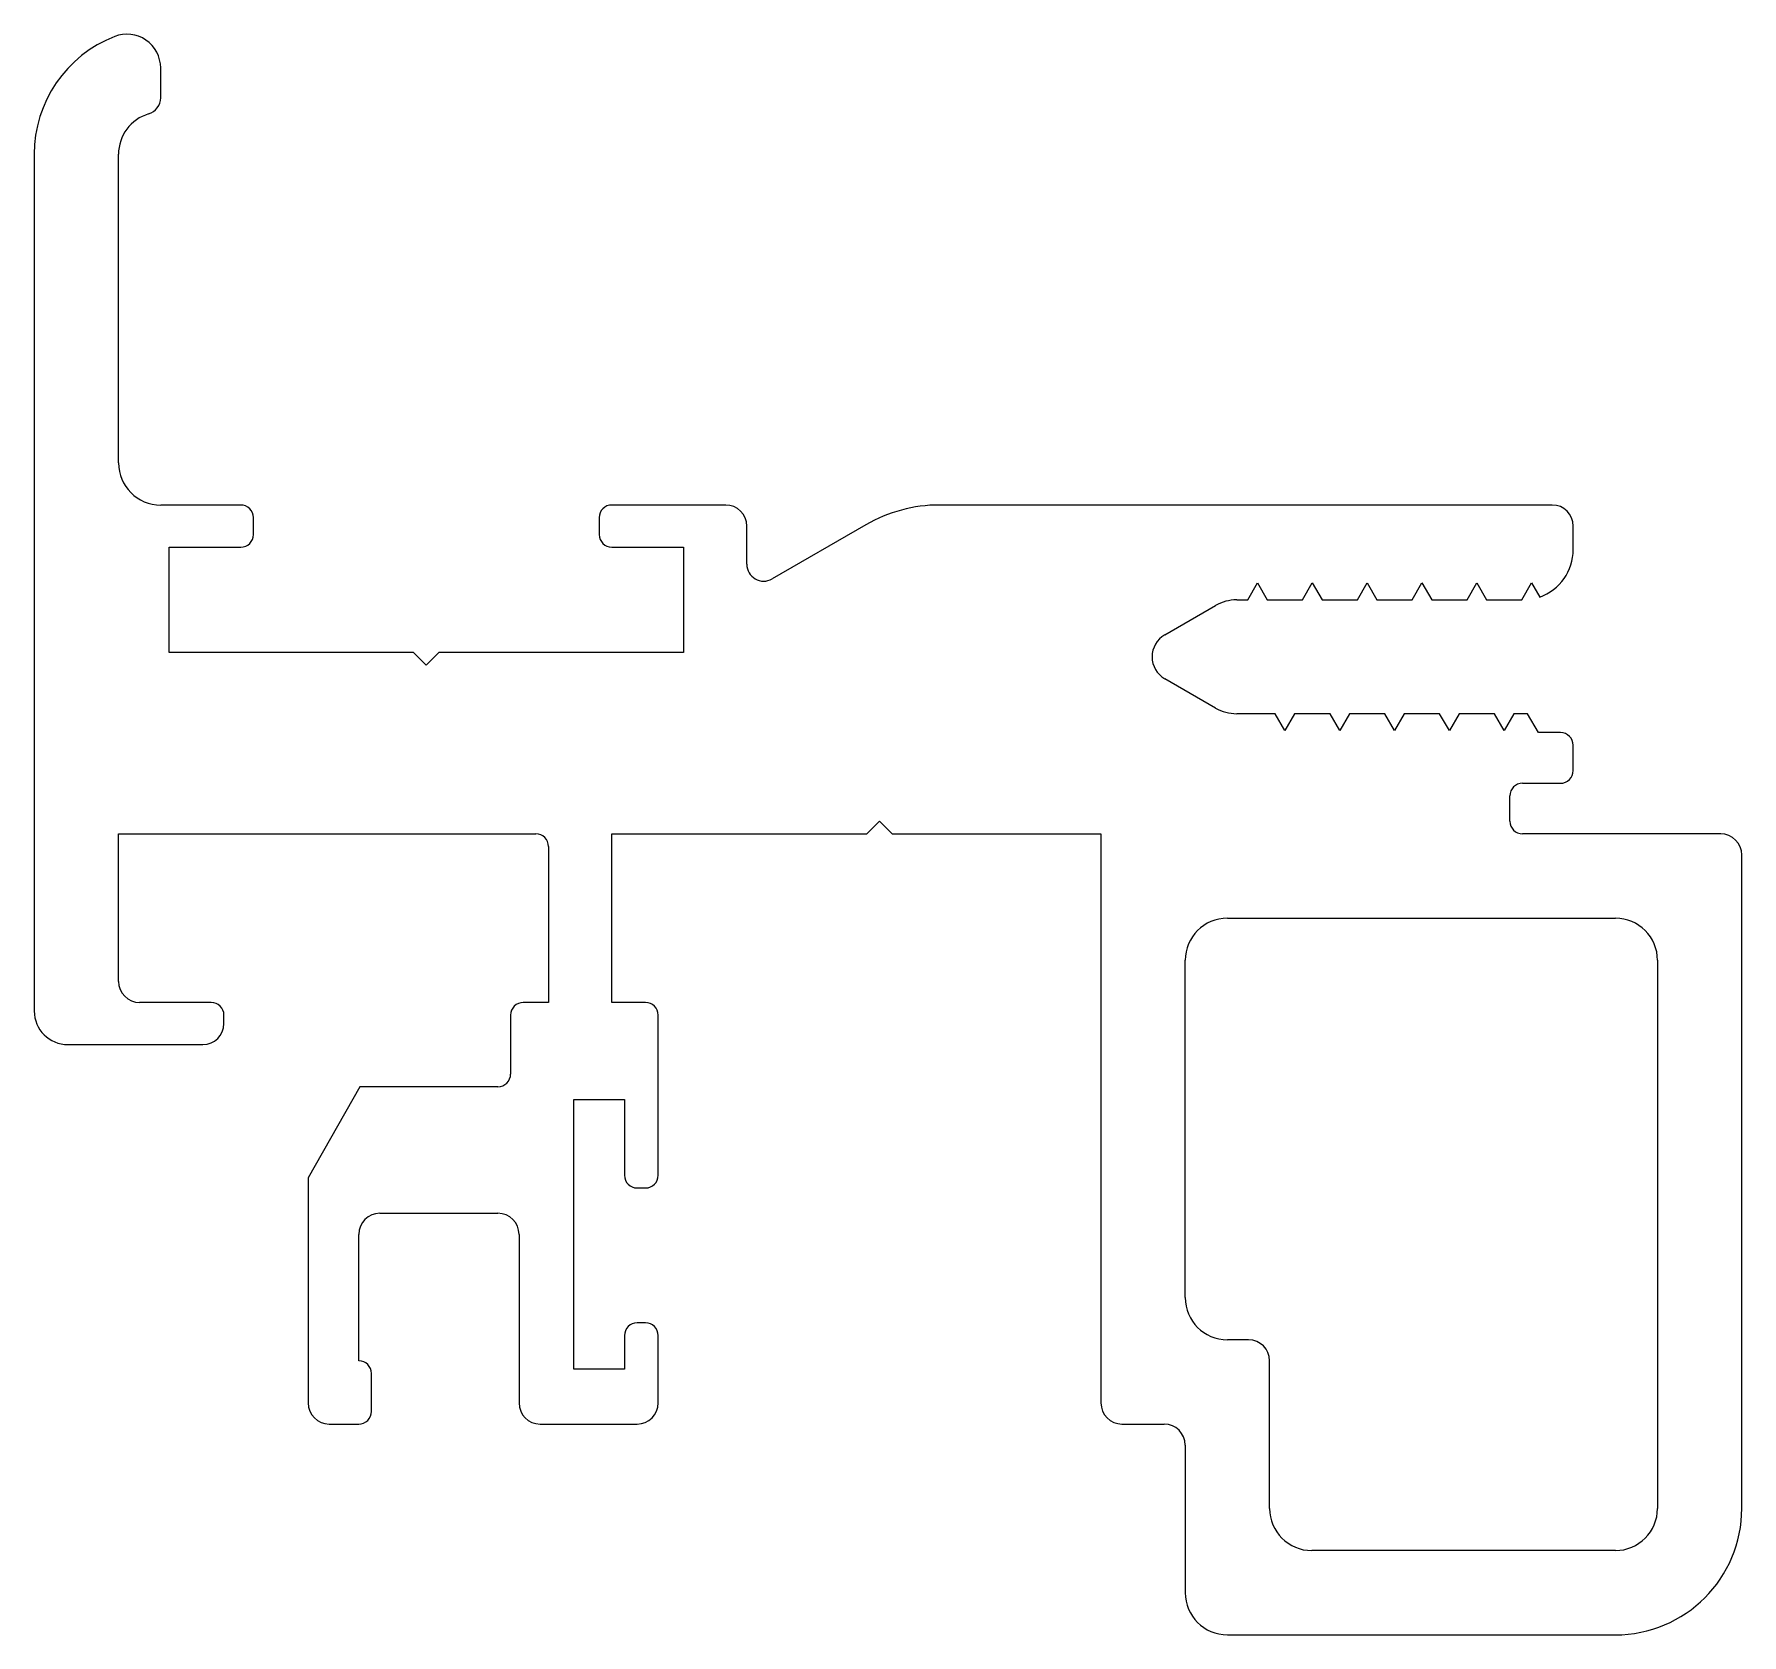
# Model space of a CAD drawing. Extents: x 934.4 to 974.9, y 63.5 to 101.5.
import ezdxf

# ---------------------------------------------------------------- set-up
doc = ezdxf.new("R2010")
doc.units = 0
doc.layers.get('0').update_dxf_attribs({"linetype": 'CONTINUOUS'})

msp = doc.modelspace()

# ---------------------------------------------------------------- linework, layer by layer
for p, q in [((937.445, 99.968), (937.445, 100.676)), ((934.445, 98.626), (934.445, 78.307)), ((936.445, 91.307), (936.445, 98.626)), ((939.345, 90.307), (937.445, 90.307)), ((939.645, 89.607), (939.645, 90.007)), ((947.845, 90.007), (947.845, 89.607)), ((950.845, 90.307), (948.145, 90.307)), ((970.445, 90.307), (955.918, 90.307)), ((951.345, 88.901), (951.345, 89.807)), ((954.168, 89.838), (951.945, 88.554)), ((970.945, 89.251), (970.945, 89.807)), ((937.645, 89.307), (939.345, 89.307)), ((937.645, 86.807), (937.645, 89.307)), ((948.145, 89.307), (949.845, 89.307)), ((949.845, 89.307), (949.845, 86.807)), ((963.227, 88.057), (963.458, 88.457)), ((963.458, 88.457), (963.689, 88.057)), ((964.527, 88.057), (964.758, 88.457)), ((964.758, 88.457), (964.989, 88.057)), ((965.827, 88.057), (966.058, 88.457)), ((966.058, 88.457), (966.289, 88.057)), ((967.127, 88.057), (967.358, 88.457)), ((967.358, 88.457), (967.589, 88.057)), ((968.427, 88.057), (968.658, 88.457)), ((968.658, 88.457), (968.889, 88.057)), ((969.727, 88.057), (969.958, 88.457)), ((969.958, 88.457), (970.151, 88.122)), ((961.258, 87.226), (962.464, 87.923)), ((962.964, 88.057), (963.227, 88.057)), ((963.689, 88.057), (964.527, 88.057)), ((964.989, 88.057), (965.827, 88.057)), ((966.289, 88.057), (967.127, 88.057)), ((967.589, 88.057), (968.427, 88.057)), ((968.889, 88.057), (969.727, 88.057)), ((943.445, 86.807), (937.645, 86.807)), ((943.745, 86.507), (943.445, 86.807)), ((944.045, 86.807), (943.745, 86.507)), ((949.845, 86.807), (944.045, 86.807)), ((962.464, 85.491), (961.258, 86.187)), ((963.877, 85.357), (962.964, 85.357)), ((964.108, 84.957), (963.877, 85.357)), ((964.339, 85.357), (964.108, 84.957)), ((965.177, 85.357), (964.339, 85.357)), ((965.408, 84.957), (965.177, 85.357)), ((965.639, 85.357), (965.408, 84.957)), ((966.477, 85.357), (965.639, 85.357)), ((966.708, 84.957), (966.477, 85.357)), ((966.939, 85.357), (966.708, 84.957)), ((967.777, 85.357), (966.939, 85.357)), ((968.008, 84.957), (967.777, 85.357)), ((968.239, 85.357), (968.008, 84.957)), ((969.077, 85.357), (968.239, 85.357)), ((969.308, 84.957), (969.077, 85.357)), ((969.539, 85.357), (969.308, 84.957)), ((969.864, 85.357), (969.539, 85.357)), ((970.123, 84.907), (969.864, 85.357)), ((970.644, 84.907), (970.123, 84.907)), ((970.944, 84.007), (970.944, 84.607)), ((969.744, 83.707), (970.644, 83.707)), ((969.444, 82.807), (969.444, 83.407)), ((954.194, 82.507), (954.494, 82.807)), ((954.494, 82.807), (954.794, 82.507)), ((936.445, 82.507), (946.344, 82.507)), ((936.445, 79.007), (936.445, 82.507)), ((948.144, 78.507), (948.144, 82.507)), ((948.144, 82.507), (954.194, 82.507)), ((954.794, 82.507), (959.744, 82.507)), ((959.744, 82.507), (959.744, 69.007)), ((974.444, 82.507), (969.744, 82.507)), ((946.644, 82.207), (946.644, 78.507)), ((974.944, 66.507), (974.944, 82.007)), ((962.744, 80.507), (971.945, 80.507)), ((961.744, 71.507), (961.744, 79.507)), ((972.945, 79.507), (972.945, 66.507)), ((938.645, 78.507), (936.945, 78.507)), ((938.945, 78.007), (938.945, 78.207)), ((945.744, 78.207), (945.744, 76.807)), ((946.644, 78.507), (946.044, 78.507)), ((948.944, 78.507), (948.144, 78.507)), ((949.244, 74.407), (949.244, 78.207)), ((935.245, 77.507), (938.445, 77.507)), ((942.172, 76.507), (940.944, 74.344)), ((945.444, 76.507), (942.172, 76.507)), ((947.244, 69.807), (947.244, 76.207)), ((947.244, 76.207), (948.444, 76.207)), ((948.444, 76.207), (948.444, 74.407)), ((940.944, 74.344), (940.944, 69.007)), ((948.744, 74.107), (948.944, 74.107)), ((942.644, 73.507), (945.444, 73.507)), ((942.144, 70.007), (942.144, 73.007)), ((945.944, 73.007), (945.944, 69.007)), ((948.944, 70.907), (948.744, 70.907)), ((948.444, 70.607), (948.444, 69.807)), ((949.244, 69.007), (949.244, 70.607)), ((963.245, 70.507), (962.744, 70.507)), ((942.444, 68.807), (942.444, 69.707)), ((948.444, 69.807), (947.244, 69.807)), ((963.745, 66.507), (963.745, 70.007)), ((941.442, 68.507), (942.144, 68.507)), ((946.442, 68.507), (948.744, 68.507)), ((960.242, 68.507), (961.244, 68.507)), ((961.744, 68.007), (961.744, 64.507)), ((971.945, 65.507), (964.745, 65.507)), ((962.744, 63.507), (971.944, 63.507))]:
    msp.add_line(p, q)
for centre, radius, start, end in [((937.445, 98.626), 3, 111.3237, 180), ((936.645, 100.676), 0.8, 359.9991, 111.3237), ((937.045, 99.968), 0.4, 286.6015, 0), ((937.445, 98.626), 1, 106.6012, 179.9984), ((937.445, 91.307), 1, 180, 270), ((939.345, 90.007), 0.3, 359.9907, 90), ((948.145, 90.007), 0.3, 90, 180.0093), ((950.845, 89.807), 0.5, 0, 90), ((955.918, 86.807), 3.5, 90.0004, 120.0005), ((970.445, 89.807), 0.5, 0, 90), ((939.345, 89.607), 0.3, 270, 359.9977), ((948.145, 89.607), 0.3, 180.0023, 270), ((969.745, 89.251), 1.2, 289.8022, 0), ((951.745, 88.901), 0.4, 179.9966, 299.9995), ((962.964, 87.057), 1, 89.9998, 119.9997), ((961.558, 86.707), 0.6, 120, 240), ((962.964, 86.357), 1, 240, 270), ((970.644, 84.607), 0.3, 0.0024, 90), ((970.644, 84.007), 0.3, 270, 0.0035), ((969.744, 83.407), 0.3, 90, 179.9977), ((969.744, 82.807), 0.3, 180.0023, 270), ((946.344, 82.207), 0.3, 359.9965, 90), ((974.444, 82.007), 0.5, 0, 90), ((962.744, 79.507), 1, 90, 180), ((971.945, 79.507), 1, 0, 90), ((936.945, 79.007), 0.5, 180.0035, 270), ((935.245, 78.307), 0.8, 180.0009, 270), ((938.645, 78.207), 0.3, 359.9965, 90), ((946.044, 78.207), 0.3, 90, 180.0035), ((948.944, 78.207), 0.3, 359.9965, 90), ((938.445, 78.007), 0.5, 270, 0), ((945.444, 76.807), 0.3, 270, 0.0035), ((948.744, 74.407), 0.3, 180.0023, 270), ((948.944, 74.407), 0.3, 270, 359.9977), ((942.644, 73.007), 0.5, 90, 180), ((945.444, 73.007), 0.5, 0, 90), ((962.744, 71.507), 1, 180, 270), ((948.744, 70.607), 0.3, 90, 180.0035), ((948.944, 70.607), 0.3, 359.9965, 90), ((963.245, 70.007), 0.5, 0, 90), ((942.144, 69.707), 0.3, 0.0024, 90), ((941.444, 69.007), 0.5, 180, 269.765), ((946.444, 69.007), 0.5, 180.003, 269.7657), ((948.744, 69.007), 0.5, 270, 359.9965), ((960.244, 69.007), 0.5, 179.9995, 269.7639), ((942.144, 68.807), 0.3, 270, 0.0035), ((961.244, 68.007), 0.5, 0, 90), ((964.745, 66.507), 1, 180, 270), ((971.944, 66.507), 3, 270, 0), ((971.945, 66.507), 1, 270, 0), ((962.744, 64.507), 1, 180, 270)]:
    msp.add_arc(centre, radius, start, end)

doc.saveas('drawing.dxf')
